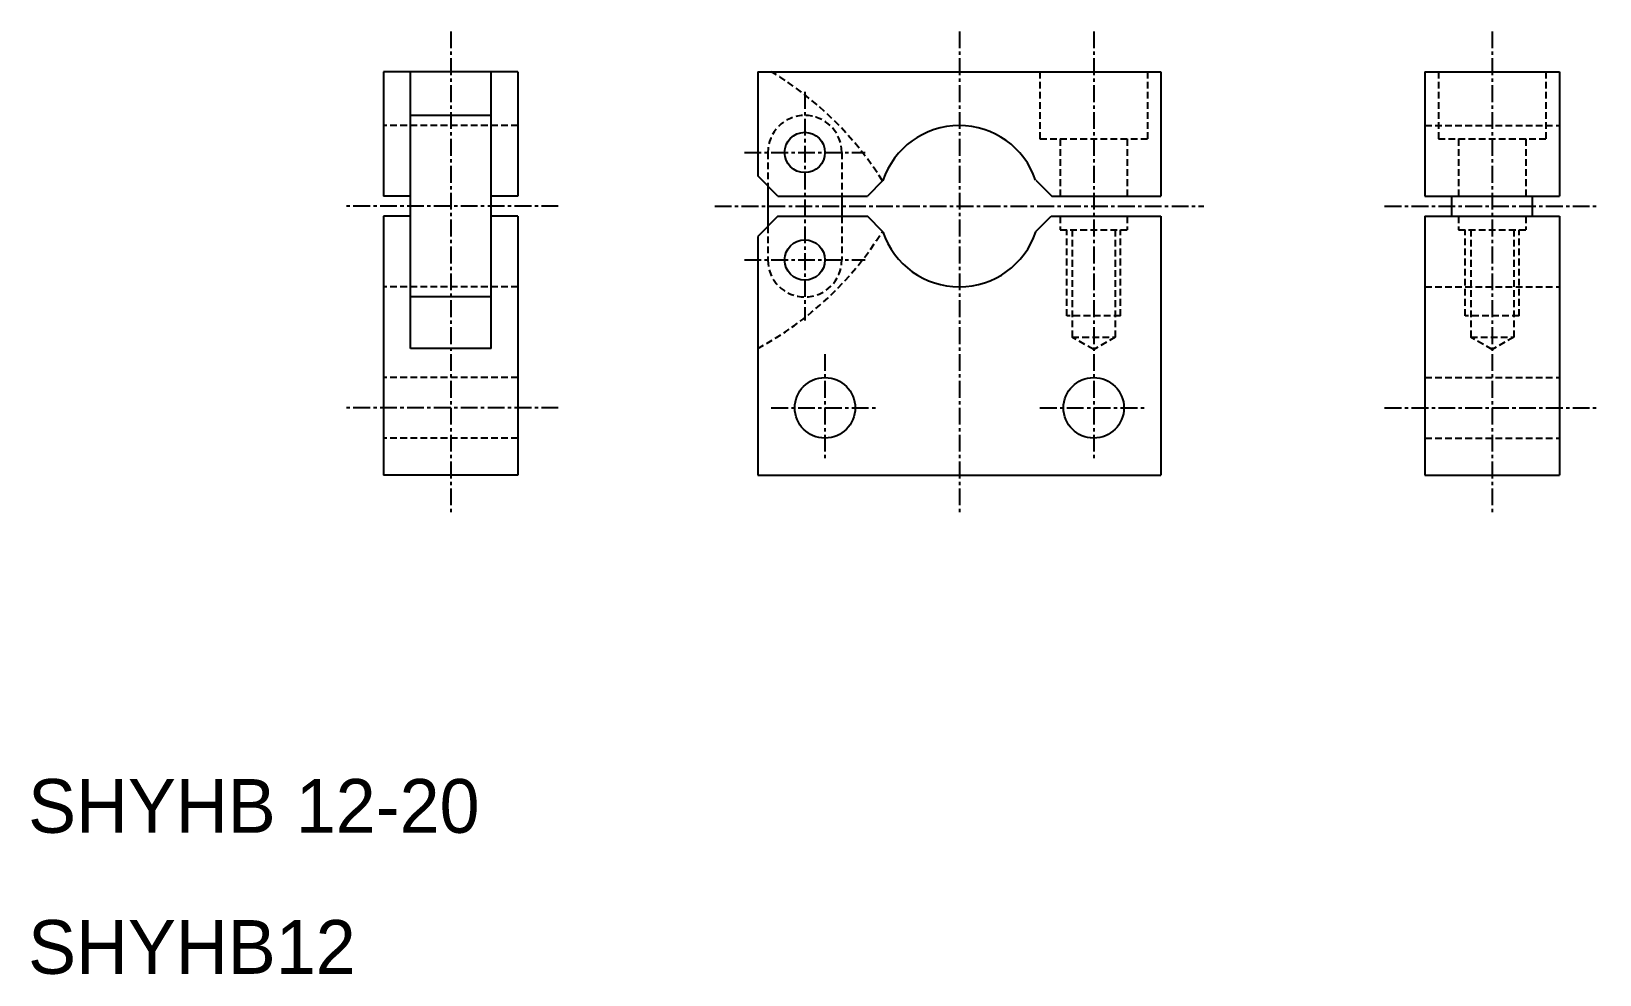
# Model space of a CAD drawing. Extents: x 58 to 175, y 53 to 123.
import ezdxf

# ---------------------------------------------------------------- set-up
doc = ezdxf.new("R2010")
doc.units = 0
doc.linetypes.add('CENTER', pattern=[2, 1.25, -0.25, 0.25, -0.25])
doc.linetypes.add('DASHED', pattern=[0.75, 0.5, -0.25])
doc.layers.get('0').update_dxf_attribs({"linetype": 'CONTINUOUS'})
doc.layers.add('CENTER', color=1, linetype='CENTER')

msp = doc.modelspace()

# ---------------------------------------------------------------- linework, layer by layer
at = {"color": 7, "linetype": 'CONTINUOUS'}
for p, q in [((94.4, 120.44), (84.4, 120.44)), ((84.4, 120.44), (84.4, 111.19)), ((86.4, 99.86), (86.4, 120.44)), ((92.4, 99.86), (92.4, 120.44)), ((94.4, 120.44), (94.4, 111.19)), ((112.25, 120.44), (142.25, 120.44)), ((112.25, 120.44), (112.25, 112.69)), ((142.25, 120.44), (142.25, 111.19)), ((161.9, 120.44), (161.9, 111.19)), ((161.9, 120.44), (171.9, 120.44)), ((171.9, 120.44), (171.9, 111.19)), ((92.4, 117.19), (86.4, 117.19)), ((113.75, 111.19), (112.25, 112.69)), ((121.56, 112.35), (120.41, 111.19)), ((132.93, 112.38), (134.12, 111.19)), ((86.4, 111.19), (84.4, 111.19)), ((94.4, 111.19), (92.4, 111.19)), ((113, 111.94), (113, 108.94)), ((113.75, 111.19), (120.41, 111.19)), ((118.5, 111.19), (118.5, 109.69)), ((134.12, 111.19), (142.25, 111.19)), ((161.9, 111.19), (171.9, 111.19)), ((163.9, 109.69), (163.9, 111.19)), ((169.9, 109.69), (169.9, 111.19)), ((84.4, 109.69), (84.4, 90.44)), ((86.4, 109.69), (84.4, 109.69)), ((94.4, 109.69), (92.4, 109.69)), ((94.4, 109.69), (94.4, 90.44)), ((113.75, 109.69), (112.25, 108.19)), ((113.75, 109.69), (120.41, 109.69)), ((121.56, 108.54), (120.41, 109.69)), ((132.95, 108.55), (134.09, 109.69)), ((134.09, 109.69), (142.25, 109.69)), ((142.25, 109.69), (142.25, 90.44)), ((161.9, 109.69), (161.9, 90.44)), ((161.9, 109.69), (171.9, 109.69)), ((171.9, 109.69), (171.9, 90.44)), ((112.25, 108.19), (112.25, 90.44)), ((92.4, 103.69), (86.4, 103.69)), ((92.4, 99.86), (86.4, 99.86)), ((94.4, 90.44), (84.4, 90.44)), ((112.25, 90.44), (142.25, 90.44)), ((161.9, 90.44), (171.9, 90.44))]:
    msp.add_line(p, q, dxfattribs=at)
at = {"color": 3, "linetype": 'DASHED'}
for p, q in [((133.25, 120.44), (133.25, 115.44)), ((141.25, 120.44), (141.25, 115.44)), ((162.9, 120.44), (162.9, 115.44)), ((170.9, 120.44), (170.9, 115.44)), ((94.4, 116.44), (84.4, 116.44)), ((161.9, 116.44), (171.9, 116.44)), ((113, 114.44), (113, 111.94)), ((118.5, 114.44), (118.5, 111.19)), ((133.25, 115.44), (141.25, 115.44)), ((134.75, 115.44), (134.75, 111.19)), ((139.75, 115.44), (139.75, 111.19)), ((162.9, 115.44), (170.9, 115.44)), ((164.4, 115.44), (164.4, 111.19)), ((169.4, 115.44), (169.4, 111.19)), ((113, 108.94), (113, 106.44)), ((118.5, 109.69), (118.5, 106.44)), ((134.75, 109.69), (134.75, 108.69)), ((134.75, 108.69), (139.75, 108.69)), ((135.25, 102.29), (135.25, 108.69)), ((135.65, 108.69), (135.65, 100.69)), ((138.85, 108.69), (138.85, 100.69)), ((139.25, 102.29), (139.25, 108.69)), ((139.75, 109.69), (139.75, 108.69)), ((164.4, 109.69), (164.4, 108.69)), ((164.4, 108.69), (169.4, 108.69)), ((164.9, 102.29), (164.9, 108.69)), ((165.3, 108.69), (165.3, 100.69)), ((168.5, 108.69), (168.5, 100.69)), ((168.9, 102.29), (168.9, 108.69)), ((169.4, 109.69), (169.4, 108.69)), ((94.4, 104.44), (84.4, 104.44)), ((161.9, 104.44), (171.9, 104.44)), ((139.25, 102.29), (135.25, 102.29)), ((168.9, 102.29), (164.9, 102.29)), ((135.65, 100.69), (138.85, 100.69)), ((137.25, 99.77), (135.65, 100.69)), ((138.85, 100.69), (137.25, 99.77)), ((165.3, 100.69), (168.5, 100.69)), ((166.9, 99.77), (165.3, 100.69)), ((168.5, 100.69), (166.9, 99.77)), ((94.4, 97.69), (84.4, 97.69)), ((161.9, 97.69), (171.9, 97.69)), ((94.4, 93.19), (84.4, 93.19)), ((161.9, 93.19), (171.9, 93.19))]:
    msp.add_line(p, q, dxfattribs=at)
at = {"color": 7, "linetype": 'CONTINUOUS'}
for centre, radius in [((115.75, 114.44), 1.5), ((115.75, 106.44), 1.5), ((117.25, 95.44), 2.25), ((137.25, 95.44), 2.25)]:
    msp.add_circle(centre, radius, dxfattribs=at)
at = {"color": 3, "linetype": 'DASHED'}
for centre, radius, start, end in [((100.35, 99.04), 25, 32.0794, 58.8704), ((115.75, 114.44), 2.75, 0, 180), ((100.35, 121.84), 25, 298.4245, 327.9206), ((115.75, 106.44), 2.75, 180, 0)]:
    msp.add_arc(centre, radius, start, end, dxfattribs=at)
at = {"color": 7, "linetype": 'CONTINUOUS'}
for start, end in [(18.8644, 161.4887), (198.5113, 341.564)]:
    msp.add_arc((127.25, 110.44), 6, start, end, dxfattribs=at)
at = {"layer": 'CENTER', "color": 1, "linetype": 'CENTER'}
for p, q in [((89.4, 123.44), (89.4, 87.44)), ((127.25, 123.44), (127.25, 87.44)), ((137.25, 123.44), (137.25, 98.9)), ((166.9, 123.44), (166.9, 87.44)), ((115.75, 118.94), (115.75, 101.94)), ((111.25, 114.44), (120.25, 114.44)), ((97.4, 110.44), (81.4, 110.44)), ((109.05, 110.44), (145.45, 110.44)), ((158.9, 110.44), (174.9, 110.44)), ((111.25, 106.44), (120.25, 106.44)), ((117.25, 99.44), (117.25, 91.44)), ((137.25, 99.44), (137.25, 91.44)), ((97.4, 95.44), (81.4, 95.44)), ((113.25, 95.44), (121.25, 95.44)), ((133.25, 95.44), (141.25, 95.44)), ((158.9, 95.44), (174.9, 95.44))]:
    msp.add_line(p, q, dxfattribs=at)

# ---------------------------------------------------------------- texts
at = {"color": 7, "linetype": 'CONTINUOUS'}
for s, p in [('SHYHB 12-20', (57.95, 63.83)), ('SHYHB12', (57.95, 53.34))]:
    msp.add_text(s, height=4, dxfattribs=at).set_placement(p)

doc.saveas('drawing.dxf')
